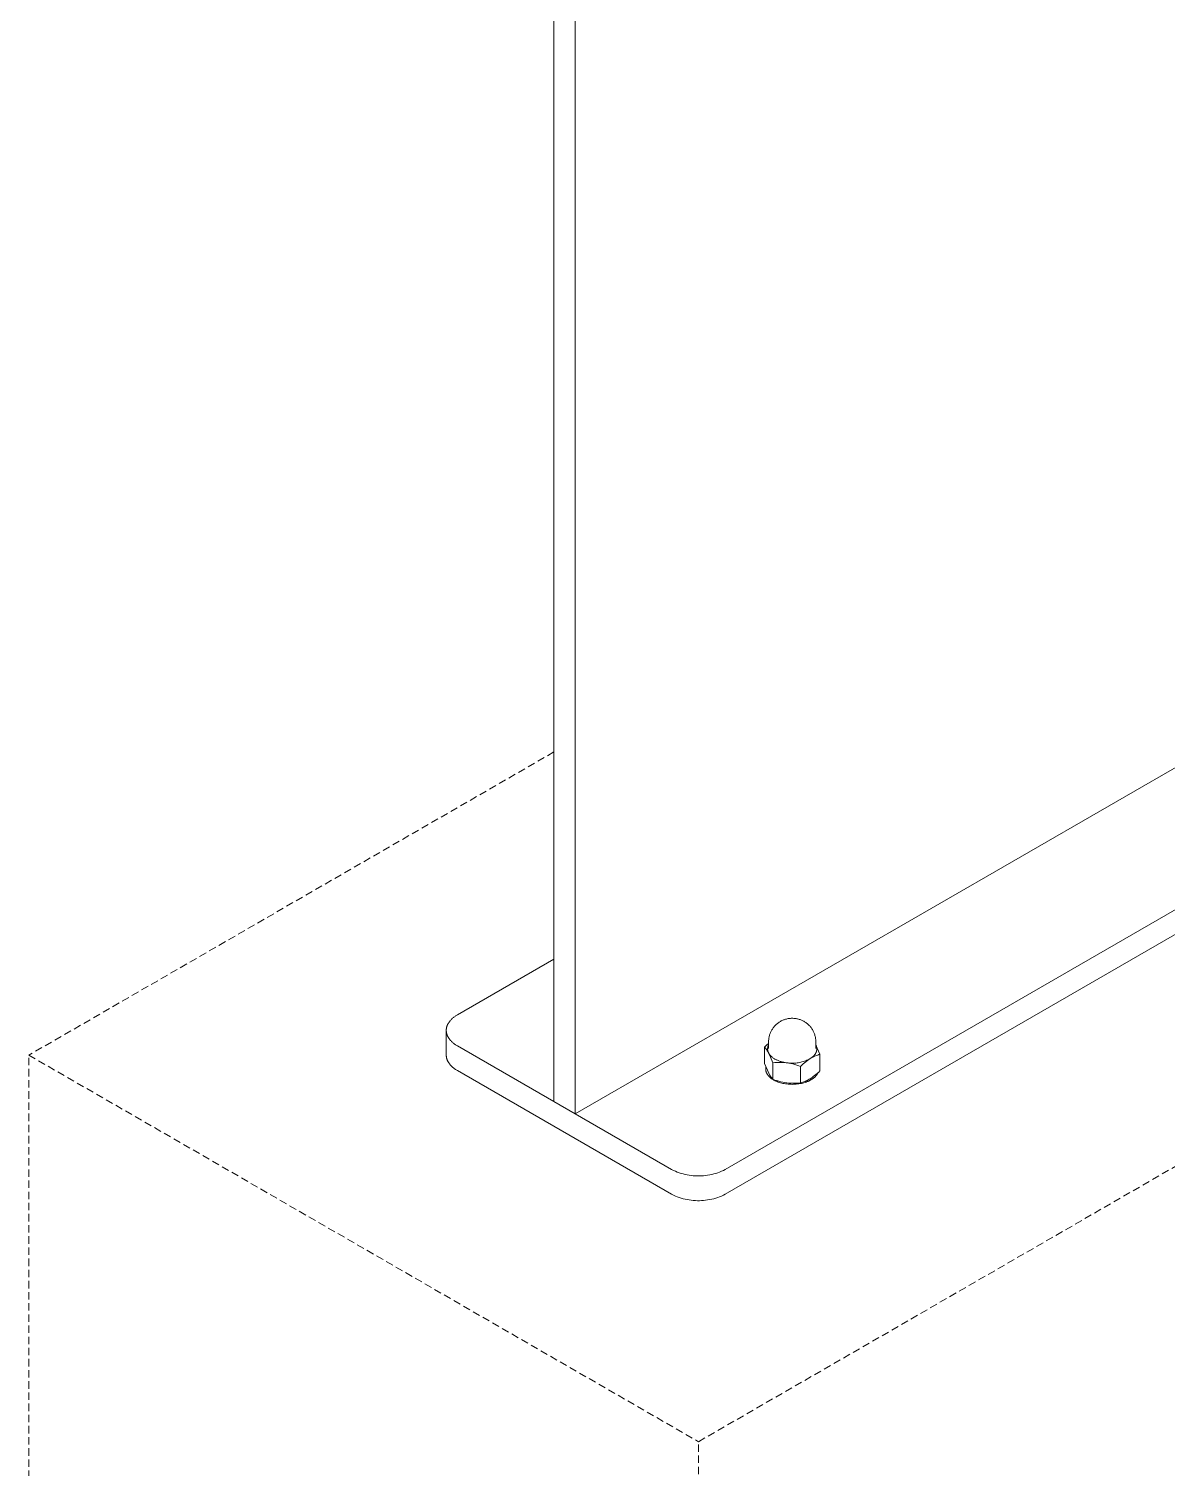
# Model space of a CAD drawing. Header units: millimetres. Extents: x -402 to 3954, y -41 to 3282.
# Drawn here: x 3565.1 to 3759.5, y 876.6 to 1122.4 of the extents above; entities that cross this region are included whole.
import ezdxf

# ---------------------------------------------------------------- set-up
doc = ezdxf.new("R2010")
doc.units = ezdxf.units.MM
doc.linetypes.add('HIDDEN', pattern=[1.905, 1.27, -0.635])
doc.layers.add('ZANO_R', color=7, linetype='Continuous', lineweight=0)
doc.layers.add('ZANO_R_przerywana', color=7, linetype='HIDDEN', lineweight=0)

msp = doc.modelspace()

# ---------------------------------------------------------------- linework, layer by layer
at = {"layer": 'ZANO_R'}
for p, q in [((3654.8, 939.2), (3654.8, 1147.31)), ((3658.46, 1145.2), (3658.46, 937.09)), ((3658.46, 937.09), (3864.3, 1055.93)), ((3684.07, 927.58), (3880.77, 1041.14)), ((3880.77, 1036.92), (3684.07, 923.36)), ((3654.8, 963.5), (3638.33, 953.99)), ((3638.03, 953.81), (3638.13, 953.87)), ((3638.13, 953.87), (3638.23, 953.93)), ((3638.23, 953.93), (3638.33, 953.99)), ((3636.43, 951.4), (3636.44, 951.45)), ((3636.43, 951.35), (3636.43, 951.4)), ((3636.44, 951.54), (3636.45, 951.59)), ((3636.44, 951.5), (3636.44, 951.54)), ((3636.44, 951.45), (3636.44, 951.5)), ((3636.45, 951.64), (3636.46, 951.69)), ((3636.45, 951.59), (3636.45, 951.64)), ((3636.46, 951.69), (3636.47, 951.74)), ((3636.47, 951.74), (3636.48, 951.78)), ((3636.48, 951.78), (3636.49, 951.83)), ((3636.49, 951.83), (3636.5, 951.88)), ((3636.5, 951.88), (3636.51, 951.93)), ((3636.51, 951.93), (3636.52, 951.97)), ((3636.52, 951.97), (3636.54, 952.02)), ((3636.54, 952.02), (3636.55, 952.07)), ((3636.55, 952.07), (3636.57, 952.12)), ((3636.57, 952.12), (3636.59, 952.16)), ((3636.59, 952.16), (3636.61, 952.21)), ((3636.61, 952.21), (3636.63, 952.26)), ((3636.63, 952.26), (3636.65, 952.3)), ((3636.65, 952.3), (3636.67, 952.35)), ((3636.67, 952.35), (3636.69, 952.39)), ((3636.69, 952.39), (3636.71, 952.44)), ((3636.71, 952.44), (3636.74, 952.48)), ((3636.74, 952.48), (3636.76, 952.53)), ((3636.76, 952.53), (3636.79, 952.57)), ((3636.79, 952.57), (3636.82, 952.62)), ((3636.82, 952.62), (3636.85, 952.66)), ((3636.85, 952.66), (3636.9, 952.75)), ((3636.9, 952.75), (3636.97, 952.83)), ((3636.97, 952.83), (3637.03, 952.92)), ((3637.03, 952.92), (3637.1, 953)), ((3637.1, 953), (3637.17, 953.08)), ((3637.17, 953.08), (3637.25, 953.16)), ((3637.25, 953.16), (3637.32, 953.24)), ((3637.32, 953.24), (3637.4, 953.32)), ((3637.4, 953.32), (3637.49, 953.39)), ((3637.49, 953.39), (3637.57, 953.47)), ((3637.57, 953.47), (3637.66, 953.54)), ((3637.66, 953.54), (3637.75, 953.61)), ((3637.75, 953.61), (3637.84, 953.68)), ((3637.84, 953.68), (3637.94, 953.74)), ((3637.94, 953.74), (3638.03, 953.81)), ((3691.98, 951.34), (3692.05, 951.46)), ((3692.05, 951.46), (3692.12, 951.57)), ((3692.12, 951.57), (3692.2, 951.69)), ((3692.2, 951.69), (3692.28, 951.8)), ((3692.28, 951.8), (3692.36, 951.91)), ((3692.36, 951.91), (3692.45, 952.01)), ((3692.45, 952.01), (3692.54, 952.12)), ((3692.54, 952.12), (3692.64, 952.22)), ((3692.64, 952.22), (3692.74, 952.31)), ((3692.74, 952.31), (3692.84, 952.4)), ((3692.84, 952.4), (3692.94, 952.49)), ((3692.94, 952.49), (3693.05, 952.58)), ((3693.05, 952.58), (3693.16, 952.66)), ((3693.16, 952.66), (3693.27, 952.74)), ((3693.27, 952.74), (3693.39, 952.81)), ((3693.39, 952.81), (3693.51, 952.88)), ((3693.51, 952.88), (3693.63, 952.95)), ((3693.63, 952.95), (3693.75, 953.01)), ((3693.75, 953.01), (3693.88, 953.07)), ((3693.88, 953.07), (3694, 953.12)), ((3694, 953.12), (3694.13, 953.17)), ((3694.13, 953.17), (3694.26, 953.22)), ((3694.26, 953.22), (3694.39, 953.26)), ((3694.39, 953.26), (3694.53, 953.29)), ((3694.53, 953.29), (3694.66, 953.32)), ((3694.66, 953.32), (3694.8, 953.35)), ((3694.8, 953.35), (3694.93, 953.37)), ((3694.93, 953.37), (3695.07, 953.39)), ((3695.07, 953.39), (3695.21, 953.4)), ((3695.21, 953.4), (3695.34, 953.41)), ((3695.34, 953.41), (3695.48, 953.41)), ((3695.48, 953.41), (3695.62, 953.41)), ((3695.62, 953.41), (3695.76, 953.4)), ((3695.76, 953.4), (3695.89, 953.39)), ((3695.89, 953.39), (3696.03, 953.38)), ((3696.03, 953.38), (3696.17, 953.36)), ((3696.17, 953.36), (3696.3, 953.33)), ((3696.3, 953.33), (3696.44, 953.3)), ((3696.44, 953.3), (3696.57, 953.27)), ((3696.57, 953.27), (3696.71, 953.23)), ((3696.71, 953.23), (3696.84, 953.19)), ((3696.84, 953.19), (3696.97, 953.14)), ((3696.97, 953.14), (3697.1, 953.09)), ((3697.1, 953.09), (3697.22, 953.03)), ((3697.22, 953.03), (3697.35, 952.97)), ((3697.35, 952.97), (3697.47, 952.9)), ((3697.47, 952.9), (3697.59, 952.83)), ((3697.59, 952.83), (3697.71, 952.76)), ((3697.71, 952.76), (3697.82, 952.68)), ((3697.82, 952.68), (3697.94, 952.6)), ((3697.94, 952.6), (3698.05, 952.52)), ((3698.05, 952.52), (3698.15, 952.43)), ((3698.15, 952.43), (3698.26, 952.34)), ((3698.26, 952.34), (3698.36, 952.24)), ((3698.36, 952.24), (3698.45, 952.14)), ((3698.45, 952.14), (3698.55, 952.04)), ((3698.55, 952.04), (3698.64, 951.93)), ((3698.64, 951.93), (3698.72, 951.82)), ((3698.72, 951.82), (3698.8, 951.71)), ((3698.8, 951.71), (3698.88, 951.6)), ((3698.88, 951.6), (3698.96, 951.48)), ((3698.96, 951.48), (3699.03, 951.36)), ((3699.03, 951.36), (3699.09, 951.24)), ((3636.43, 951.3), (3636.43, 951.35)), ((3636.43, 951.3), (3636.43, 947.12)), ((3636.44, 951.25), (3636.43, 951.3)), ((3636.44, 951.21), (3636.44, 951.25)), ((3636.44, 951.16), (3636.44, 951.21)), ((3636.45, 951.11), (3636.44, 951.16)), ((3636.45, 951.06), (3636.45, 951.11)), ((3636.46, 951.01), (3636.45, 951.06)), ((3636.47, 950.96), (3636.46, 951.01)), ((3636.48, 950.92), (3636.47, 950.96)), ((3636.49, 950.87), (3636.48, 950.92)), ((3636.5, 950.82), (3636.49, 950.87)), ((3636.51, 950.77), (3636.5, 950.82)), ((3636.52, 950.73), (3636.51, 950.77)), ((3636.54, 950.68), (3636.52, 950.73)), ((3636.55, 950.63), (3636.54, 950.68)), ((3636.57, 950.58), (3636.55, 950.63)), ((3636.59, 950.54), (3636.57, 950.58)), ((3636.61, 950.49), (3636.59, 950.54)), ((3636.63, 950.45), (3636.61, 950.49)), ((3636.65, 950.4), (3636.63, 950.45)), ((3636.67, 950.35), (3636.65, 950.4)), ((3636.69, 950.31), (3636.67, 950.35)), ((3636.71, 950.26), (3636.69, 950.31)), ((3636.74, 950.22), (3636.71, 950.26)), ((3636.76, 950.17), (3636.74, 950.22)), ((3636.79, 950.13), (3636.76, 950.17)), ((3636.82, 950.08), (3636.79, 950.13)), ((3636.85, 950.04), (3636.82, 950.08)), ((3636.9, 949.95), (3636.85, 950.04)), ((3636.97, 949.87), (3636.9, 949.95)), ((3637.03, 949.78), (3636.97, 949.87)), ((3637.1, 949.7), (3637.03, 949.78)), ((3637.17, 949.62), (3637.1, 949.7)), ((3637.25, 949.54), (3637.17, 949.62)), ((3637.32, 949.46), (3637.25, 949.54)), ((3637.4, 949.38), (3637.32, 949.46)), ((3637.49, 949.31), (3637.4, 949.38)), ((3637.57, 949.23), (3637.49, 949.31)), ((3637.66, 949.16), (3637.57, 949.23)), ((3637.75, 949.09), (3637.66, 949.16)), ((3637.84, 949.02), (3637.75, 949.09)), ((3637.94, 948.96), (3637.84, 949.02)), ((3638.03, 948.89), (3637.94, 948.96)), ((3691.46, 949.12), (3691.11, 948.81)), ((3691.46, 949.37), (3691.47, 949.51)), ((3691.46, 948.24), (3691.46, 949.37)), ((3691.47, 949.64), (3691.49, 949.78)), ((3691.47, 949.51), (3691.47, 949.64)), ((3691.49, 949.78), (3691.5, 949.92)), ((3691.5, 949.92), (3691.52, 950.05)), ((3691.52, 950.05), (3691.55, 950.19)), ((3691.55, 950.19), (3691.58, 950.32)), ((3691.58, 950.32), (3691.61, 950.45)), ((3691.61, 950.45), (3691.65, 950.58)), ((3691.65, 950.58), (3691.69, 950.71)), ((3691.69, 950.71), (3691.74, 950.84)), ((3691.74, 950.84), (3691.79, 950.97)), ((3691.79, 950.97), (3691.85, 951.09)), ((3691.85, 951.09), (3691.91, 951.22)), ((3691.91, 951.22), (3691.98, 951.34)), ((3699.09, 951.24), (3699.16, 951.11)), ((3699.16, 951.11), (3699.21, 950.99)), ((3699.21, 950.99), (3699.27, 950.86)), ((3699.27, 950.86), (3699.32, 950.73)), ((3699.32, 950.73), (3699.36, 950.6)), ((3699.36, 950.6), (3699.4, 950.47)), ((3699.4, 950.47), (3699.44, 950.33)), ((3699.44, 950.33), (3699.47, 950.2)), ((3699.47, 950.2), (3699.49, 950.06)), ((3699.49, 950.06), (3699.51, 949.92)), ((3699.51, 949.92), (3699.53, 949.78)), ((3699.53, 949.78), (3699.54, 949.65)), ((3699.54, 949.65), (3699.55, 949.51)), ((3699.55, 949.51), (3699.55, 949.37)), ((3699.55, 949.37), (3699.55, 948.24)), ((3636.43, 947.12), (3636.43, 947.08)), ((3636.43, 947.08), (3636.44, 947.03)), ((3636.44, 947.03), (3636.44, 946.98)), ((3636.44, 946.98), (3636.44, 946.93)), ((3636.44, 946.93), (3636.45, 946.88)), ((3636.45, 946.88), (3636.45, 946.83)), ((3636.45, 946.83), (3636.46, 946.79)), ((3636.46, 946.79), (3636.47, 946.74)), ((3636.47, 946.74), (3636.48, 946.69)), ((3636.48, 946.69), (3636.49, 946.64)), ((3636.49, 946.64), (3636.5, 946.6)), ((3636.5, 946.6), (3636.51, 946.55)), ((3636.51, 946.55), (3636.52, 946.5)), ((3636.52, 946.5), (3636.54, 946.45)), ((3636.54, 946.45), (3636.55, 946.41)), ((3638.13, 948.83), (3638.03, 948.89)), ((3638.23, 948.77), (3638.13, 948.83)), ((3638.33, 948.71), (3638.23, 948.77)), ((3638.33, 948.71), (3654.8, 939.2)), ((3691.11, 948.81), (3690.77, 948.49)), ((3690.77, 948.49), (3690.88, 948.37)), ((3690.77, 948.49), (3690.77, 945.67)), ((3690.88, 948.37), (3690.98, 948.25)), ((3690.98, 948.25), (3691.07, 948.13)), ((3691.07, 948.13), (3691.17, 948)), ((3691.17, 948), (3691.26, 947.87)), ((3691.26, 947.87), (3691.34, 947.73)), ((3691.3, 948.22), (3691.31, 948.27)), ((3691.3, 948.17), (3691.3, 948.22)), ((3691.3, 948.13), (3691.3, 948.17)), ((3691.31, 948.08), (3691.3, 948.13)), ((3691.31, 948.32), (3691.32, 948.37)), ((3691.31, 948.27), (3691.31, 948.32)), ((3691.31, 948.03), (3691.31, 948.08)), ((3691.32, 947.98), (3691.31, 948.03)), ((3691.32, 948.42), (3691.33, 948.47)), ((3691.32, 948.37), (3691.32, 948.42)), ((3691.33, 947.93), (3691.32, 947.98)), ((3691.33, 948.47), (3691.34, 948.52)), ((3691.33, 947.88), (3691.33, 947.93)), ((3691.35, 947.83), (3691.33, 947.88)), ((3691.34, 948.52), (3691.36, 948.57)), ((3691.34, 947.73), (3691.42, 947.6)), ((3691.36, 947.78), (3691.35, 947.83)), ((3691.36, 948.57), (3691.37, 948.62)), ((3691.37, 947.73), (3691.36, 947.78)), ((3691.37, 948.62), (3691.39, 948.66)), ((3691.39, 947.69), (3691.37, 947.73)), ((3691.39, 948.66), (3691.4, 948.71)), ((3691.41, 947.64), (3691.39, 947.69)), ((3691.4, 948.71), (3691.42, 948.76)), ((3691.43, 947.59), (3691.41, 947.64)), ((3691.42, 948.76), (3691.44, 948.8)), ((3691.42, 947.6), (3691.49, 947.46)), ((3691.45, 947.55), (3691.43, 947.59)), ((3691.44, 948.8), (3691.46, 948.85)), ((3691.47, 947.5), (3691.45, 947.55)), ((3691.49, 947.46), (3691.47, 947.5)), ((3691.49, 947.46), (3692.21, 945.81)), ((3691.51, 947.42), (3691.49, 947.46)), ((3691.53, 947.39), (3691.51, 947.42)), ((3691.56, 947.35), (3691.53, 947.39)), ((3691.58, 947.31), (3691.56, 947.35)), ((3691.6, 947.28), (3691.58, 947.31)), ((3691.63, 947.24), (3691.6, 947.28)), ((3691.66, 947.21), (3691.63, 947.24)), ((3691.68, 947.17), (3691.66, 947.21)), ((3691.71, 947.14), (3691.68, 947.17)), ((3691.74, 947.1), (3691.71, 947.14)), ((3691.77, 947.07), (3691.74, 947.1)), ((3691.8, 947.03), (3691.77, 947.07)), ((3691.84, 947), (3691.8, 947.03)), ((3691.87, 946.96), (3691.84, 947)), ((3691.91, 946.93), (3691.87, 946.96)), ((3691.94, 946.89), (3691.91, 946.93)), ((3691.98, 946.86), (3691.94, 946.89)), ((3692.02, 946.83), (3691.98, 946.86)), ((3692.1, 946.76), (3692.02, 946.83)), ((3692.18, 946.7), (3692.1, 946.76)), ((3692.27, 946.63), (3692.18, 946.7)), ((3692.36, 946.57), (3692.27, 946.63)), ((3692.46, 946.51), (3692.36, 946.57)), ((3692.55, 946.45), (3692.46, 946.51)), ((3692.66, 946.4), (3692.55, 946.45)), ((3698.35, 946.37), (3698.6, 946.53)), ((3698.6, 946.53), (3698.4, 946.43)), ((3698.6, 946.53), (3698.77, 946.64)), ((3698.68, 946.59), (3698.6, 946.53)), ((3698.77, 946.65), (3698.68, 946.59)), ((3698.77, 946.64), (3698.94, 946.74)), ((3698.85, 946.71), (3698.77, 946.65)), ((3698.93, 946.77), (3698.85, 946.71)), ((3699, 946.83), (3698.93, 946.77)), ((3698.94, 946.74), (3699.12, 946.83)), ((3699.07, 946.89), (3699, 946.83)), ((3699.11, 946.93), (3699.07, 946.89)), ((3699.14, 946.96), (3699.11, 946.93)), ((3699.12, 946.83), (3699.3, 946.92)), ((3699.18, 946.99), (3699.14, 946.96)), ((3699.21, 947.03), (3699.18, 946.99)), ((3699.24, 947.06), (3699.21, 947.03)), ((3699.27, 947.1), (3699.24, 947.06)), ((3699.3, 947.13), (3699.27, 947.1)), ((3699.33, 947.17), (3699.3, 947.13)), ((3699.3, 946.92), (3699.49, 947)), ((3699.36, 947.2), (3699.33, 947.17)), ((3699.39, 947.24), (3699.36, 947.2)), ((3699.41, 947.28), (3699.39, 947.24)), ((3699.44, 947.31), (3699.41, 947.28)), ((3699.46, 947.35), (3699.44, 947.31)), ((3699.48, 947.39), (3699.46, 947.35)), ((3699.5, 947.43), (3699.48, 947.39)), ((3699.49, 947), (3699.67, 947.07)), ((3699.53, 947.46), (3699.5, 947.43)), ((3699.55, 947.5), (3699.53, 947.46)), ((3700.24, 947.26), (3699.55, 948.85)), ((3699.55, 948.85), (3699.57, 948.81)), ((3699.56, 947.54), (3699.55, 947.5)), ((3699.58, 947.58), (3699.56, 947.54)), ((3699.57, 948.81), (3699.58, 948.78)), ((3699.58, 948.78), (3699.6, 948.74)), ((3699.6, 947.62), (3699.58, 947.58)), ((3699.6, 948.74), (3699.61, 948.7)), ((3699.61, 947.66), (3699.6, 947.62)), ((3699.61, 948.7), (3699.63, 948.67)), ((3699.63, 947.69), (3699.61, 947.66)), ((3699.63, 948.67), (3699.64, 948.63)), ((3699.64, 947.73), (3699.63, 947.69)), ((3699.64, 948.63), (3699.65, 948.59)), ((3699.65, 947.77), (3699.64, 947.73)), ((3699.65, 948.59), (3699.66, 948.55)), ((3699.66, 947.81), (3699.65, 947.77)), ((3699.66, 948.55), (3699.67, 948.51)), ((3699.67, 947.85), (3699.66, 947.81)), ((3699.67, 948.51), (3699.68, 948.48)), ((3699.68, 947.89), (3699.67, 947.85)), ((3699.67, 947.07), (3699.86, 947.14)), ((3699.68, 948.48), (3699.69, 948.44)), ((3699.69, 947.93), (3699.68, 947.89)), ((3699.69, 948.44), (3699.7, 948.4)), ((3699.7, 947.97), (3699.69, 947.93)), ((3699.7, 948.4), (3699.7, 948.36)), ((3699.7, 948.36), (3699.71, 948.32)), ((3699.71, 948.05), (3699.7, 948.01)), ((3699.7, 948.01), (3699.7, 947.97)), ((3699.71, 948.32), (3699.71, 948.28)), ((3699.71, 948.28), (3699.71, 948.24)), ((3699.71, 948.24), (3699.71, 948.2)), ((3699.71, 948.2), (3699.71, 948.17)), ((3699.71, 948.17), (3699.71, 948.13)), ((3699.71, 948.13), (3699.71, 948.09)), ((3699.71, 948.09), (3699.71, 948.05)), ((3699.86, 947.14), (3700.05, 947.2)), ((3700.05, 947.2), (3700.24, 947.26)), ((3700.24, 944.44), (3700.24, 947.26)), ((3636.55, 946.41), (3636.57, 946.36)), ((3636.57, 946.36), (3636.59, 946.31)), ((3636.59, 946.31), (3636.61, 946.27)), ((3636.61, 946.27), (3636.63, 946.22)), ((3636.63, 946.22), (3636.65, 946.17)), ((3636.65, 946.17), (3636.67, 946.13)), ((3636.67, 946.13), (3636.69, 946.08)), ((3636.69, 946.08), (3636.71, 946.04)), ((3636.71, 946.04), (3636.74, 945.99)), ((3636.74, 945.99), (3636.76, 945.95)), ((3636.76, 945.95), (3636.79, 945.9)), ((3636.79, 945.9), (3636.82, 945.86)), ((3636.82, 945.86), (3636.85, 945.81)), ((3636.85, 945.81), (3636.9, 945.73)), ((3636.9, 945.73), (3636.97, 945.64)), ((3636.97, 945.64), (3637.03, 945.56)), ((3637.03, 945.56), (3637.1, 945.47)), ((3637.1, 945.47), (3637.17, 945.39)), ((3637.17, 945.39), (3637.25, 945.31)), ((3637.25, 945.31), (3637.32, 945.23)), ((3637.32, 945.23), (3637.4, 945.16)), ((3637.4, 945.16), (3637.49, 945.08)), ((3637.49, 945.08), (3637.57, 945.01)), ((3637.57, 945.01), (3637.66, 944.94)), ((3637.66, 944.94), (3637.75, 944.87)), ((3637.75, 944.87), (3637.84, 944.8)), ((3637.84, 944.8), (3637.94, 944.73)), ((3637.94, 944.73), (3638.03, 944.67)), ((3638.03, 944.67), (3638.13, 944.6)), ((3638.13, 944.6), (3638.23, 944.54)), ((3638.23, 944.54), (3638.33, 944.48)), ((3674.92, 923.36), (3638.33, 944.48)), ((3691.49, 944.03), (3690.77, 945.67)), ((3690.98, 944.87), (3690.99, 944.91)), ((3690.98, 944.83), (3690.98, 944.87)), ((3690.98, 944.79), (3690.98, 944.83)), ((3690.98, 944.75), (3690.98, 944.79)), ((3690.98, 944.71), (3690.98, 944.75)), ((3690.98, 944.67), (3690.98, 944.71)), ((3690.98, 944.64), (3690.98, 944.67)), ((3690.99, 944.6), (3690.98, 944.64)), ((3690.99, 944.94), (3691, 944.98)), ((3690.99, 944.91), (3690.99, 944.94)), ((3690.99, 944.56), (3690.99, 944.6)), ((3691, 944.52), (3690.99, 944.56)), ((3691, 945.02), (3691.01, 945.06)), ((3691, 944.98), (3691, 945.02)), ((3691, 944.48), (3691, 944.52)), ((3691.01, 944.44), (3691, 944.48)), ((3691.02, 944.4), (3691.01, 944.44)), ((3691.03, 944.37), (3691.02, 944.4)), ((3691.04, 944.33), (3691.03, 944.37)), ((3691.05, 944.29), (3691.04, 944.33)), ((3691.06, 944.25), (3691.05, 944.29)), ((3691.07, 944.21), (3691.06, 944.25)), ((3691.09, 944.18), (3691.07, 944.21)), ((3691.1, 944.14), (3691.09, 944.18)), ((3691.12, 944.1), (3691.1, 944.14)), ((3691.14, 944.07), (3691.12, 944.1)), ((3691.15, 944.03), (3691.14, 944.07)), ((3691.17, 943.99), (3691.15, 944.03)), ((3691.19, 943.96), (3691.17, 943.99)), ((3691.57, 943.89), (3691.49, 944.03)), ((3692.21, 945.81), (3692.55, 945.85)), ((3692.21, 942.99), (3692.21, 945.81)), ((3692.55, 945.85), (3692.89, 945.87)), ((3692.76, 946.34), (3692.66, 946.4)), ((3692.87, 946.29), (3692.76, 946.34)), ((3692.98, 946.24), (3692.87, 946.29)), ((3692.89, 945.87), (3693.23, 945.88)), ((3693.09, 946.19), (3692.98, 946.24)), ((3693.21, 946.15), (3693.09, 946.19)), ((3693.33, 946.11), (3693.21, 946.15)), ((3693.23, 945.88), (3693.57, 945.88)), ((3693.45, 946.06), (3693.33, 946.11)), ((3693.57, 946.03), (3693.45, 946.06)), ((3693.69, 945.99), (3693.57, 946.03)), ((3693.57, 945.88), (3693.91, 945.87)), ((3693.82, 945.96), (3693.69, 945.99)), ((3693.94, 945.93), (3693.82, 945.96)), ((3693.91, 945.87), (3694.25, 945.85)), ((3694.07, 945.9), (3693.94, 945.93)), ((3694.2, 945.87), (3694.07, 945.9)), ((3694.33, 945.85), (3694.2, 945.87)), ((3694.25, 945.85), (3694.58, 945.81)), ((3694.45, 945.83), (3694.33, 945.85)), ((3694.58, 945.81), (3694.45, 945.83)), ((3694.58, 945.81), (3694.93, 945.76)), ((3694.8, 945.78), (3694.58, 945.81)), ((3695.02, 945.76), (3694.8, 945.78)), ((3694.93, 945.76), (3695.27, 945.69)), ((3695.24, 945.75), (3695.02, 945.76)), ((3695.45, 945.74), (3695.24, 945.75)), ((3695.27, 945.69), (3695.61, 945.62)), ((3695.67, 945.74), (3695.45, 945.74)), ((3695.61, 945.62), (3695.95, 945.53)), ((3695.89, 945.75), (3695.67, 945.74)), ((3696.11, 945.77), (3695.89, 945.75)), ((3695.95, 945.53), (3696.29, 945.43)), ((3696.33, 945.79), (3696.11, 945.77)), ((3696.29, 945.43), (3696.62, 945.32)), ((3696.54, 945.82), (3696.33, 945.79)), ((3696.76, 945.86), (3696.54, 945.82)), ((3696.62, 945.32), (3696.95, 945.2)), ((3696.97, 945.91), (3696.76, 945.86)), ((3696.95, 945.2), (3697.17, 945.41)), ((3696.95, 942.38), (3696.95, 945.2)), ((3697.18, 945.96), (3696.97, 945.91)), ((3697.17, 945.41), (3697.39, 945.61)), ((3697.39, 946.02), (3697.18, 945.96)), ((3697.6, 946.09), (3697.39, 946.02)), ((3697.39, 945.61), (3697.62, 945.81)), ((3697.81, 946.17), (3697.6, 946.09)), ((3697.62, 945.81), (3697.86, 946)), ((3698.01, 946.25), (3697.81, 946.17)), ((3697.86, 946), (3698.1, 946.19)), ((3698.21, 946.34), (3698.01, 946.25)), ((3698.1, 946.19), (3698.35, 946.37)), ((3698.4, 946.43), (3698.21, 946.34)), ((3699.8, 944.02), (3699.57, 943.82)), ((3700.03, 944.23), (3699.8, 944.02)), ((3699.86, 944.02), (3699.84, 943.98)), ((3699.88, 944.07), (3699.86, 944.02)), ((3699.9, 944.11), (3699.88, 944.07)), ((3700.24, 944.44), (3700.03, 944.23)), ((3691.21, 943.92), (3691.19, 943.96)), ((3691.23, 943.89), (3691.21, 943.92)), ((3691.26, 943.85), (3691.23, 943.89)), ((3691.28, 943.81), (3691.26, 943.85)), ((3691.3, 943.78), (3691.28, 943.81)), ((3691.33, 943.75), (3691.3, 943.78)), ((3691.35, 943.71), (3691.33, 943.75)), ((3691.38, 943.68), (3691.35, 943.71)), ((3691.4, 943.64), (3691.38, 943.68)), ((3691.43, 943.61), (3691.4, 943.64)), ((3691.46, 943.58), (3691.43, 943.61)), ((3691.52, 943.51), (3691.46, 943.58)), ((3691.58, 943.45), (3691.52, 943.51)), ((3691.65, 943.75), (3691.57, 943.89)), ((3691.64, 943.39), (3691.58, 943.45)), ((3691.71, 943.33), (3691.64, 943.39)), ((3691.73, 943.62), (3691.65, 943.75)), ((3691.78, 943.27), (3691.71, 943.33)), ((3691.82, 943.49), (3691.73, 943.62)), ((3691.85, 943.21), (3691.78, 943.27)), ((3691.91, 943.36), (3691.82, 943.49)), ((3691.92, 943.15), (3691.85, 943.21)), ((3692.01, 943.23), (3691.91, 943.36)), ((3691.99, 943.1), (3691.92, 943.15)), ((3692.07, 943.05), (3691.99, 943.1)), ((3692.11, 943.11), (3692.01, 943.23)), ((3692.15, 943), (3692.07, 943.05)), ((3692.21, 942.99), (3692.11, 943.11)), ((3692.23, 942.95), (3692.15, 943)), ((3692.54, 942.87), (3692.21, 942.99)), ((3692.31, 942.9), (3692.23, 942.95)), ((3692.27, 942.92), (3692.27, 942.97)), ((3692.31, 942.9), (3692.37, 942.94)), ((3692.38, 942.86), (3692.31, 942.9)), ((3692.45, 942.82), (3692.38, 942.86)), ((3692.53, 942.78), (3692.45, 942.82)), ((3692.61, 942.74), (3692.53, 942.78)), ((3692.88, 942.76), (3692.54, 942.87)), ((3692.69, 942.7), (3692.61, 942.74)), ((3692.77, 942.67), (3692.69, 942.7)), ((3692.86, 942.63), (3692.77, 942.67)), ((3692.94, 942.59), (3692.86, 942.63)), ((3693.21, 942.66), (3692.88, 942.76)), ((3693.12, 942.53), (3692.94, 942.59)), ((3693.31, 942.46), (3693.12, 942.53)), ((3693.55, 942.58), (3693.21, 942.66)), ((3693.51, 942.4), (3693.31, 942.46)), ((3693.71, 942.35), (3693.51, 942.4)), ((3693.89, 942.5), (3693.55, 942.58)), ((3693.92, 942.3), (3693.71, 942.35)), ((3694.24, 942.43), (3693.89, 942.5)), ((3694.13, 942.26), (3693.92, 942.3)), ((3694.36, 942.22), (3694.13, 942.26)), ((3694.58, 942.38), (3694.24, 942.43)), ((3694.58, 942.19), (3694.36, 942.22)), ((3694.92, 942.34), (3694.58, 942.38)), ((3694.81, 942.16), (3694.58, 942.19)), ((3695.04, 942.15), (3694.81, 942.16)), ((3695.26, 942.32), (3694.92, 942.34)), ((3695.27, 942.14), (3695.04, 942.15)), ((3695.6, 942.31), (3695.26, 942.32)), ((3695.51, 942.13), (3695.27, 942.14)), ((3695.74, 942.14), (3695.51, 942.13)), ((3695.94, 942.31), (3695.6, 942.31)), ((3695.98, 942.15), (3695.74, 942.14)), ((3696.28, 942.32), (3695.94, 942.31)), ((3696.21, 942.16), (3695.98, 942.15)), ((3696.44, 942.19), (3696.21, 942.16)), ((3696.61, 942.34), (3696.28, 942.32)), ((3696.66, 942.22), (3696.44, 942.19)), ((3696.95, 942.38), (3696.61, 942.34)), ((3696.88, 942.26), (3696.66, 942.22)), ((3697.1, 942.3), (3696.88, 942.26)), ((3697.14, 942.43), (3696.95, 942.38)), ((3697.31, 942.35), (3697.1, 942.3)), ((3697.33, 942.5), (3697.14, 942.43)), ((3697.51, 942.4), (3697.31, 942.35)), ((3697.52, 942.56), (3697.33, 942.5)), ((3697.71, 942.46), (3697.51, 942.4)), ((3697.71, 942.64), (3697.52, 942.56)), ((3697.89, 942.72), (3697.71, 942.64)), ((3697.89, 942.53), (3697.71, 942.46)), ((3698.07, 942.81), (3697.89, 942.72)), ((3698.07, 942.59), (3697.89, 942.53)), ((3698.25, 942.9), (3698.07, 942.81)), ((3698.16, 942.63), (3698.07, 942.59)), ((3698.25, 942.67), (3698.16, 942.63)), ((3698.43, 943), (3698.25, 942.9)), ((3698.33, 942.7), (3698.25, 942.67)), ((3698.41, 942.74), (3698.33, 942.7)), ((3698.49, 942.78), (3698.41, 942.74)), ((3698.6, 943.1), (3698.43, 943)), ((3698.48, 943.03), (3698.71, 942.9)), ((3698.56, 942.82), (3698.49, 942.78)), ((3698.64, 942.86), (3698.56, 942.82)), ((3698.85, 943.27), (3698.6, 943.1)), ((3698.71, 942.9), (3698.64, 942.86)), ((3698.81, 942.96), (3698.71, 942.9)), ((3698.74, 943.19), (3698.74, 942.92)), ((3698.91, 943.02), (3698.81, 942.96)), ((3699.1, 943.45), (3698.85, 943.27)), ((3699, 943.08), (3698.91, 943.02)), ((3699.09, 943.15), (3699, 943.08)), ((3699.18, 943.22), (3699.09, 943.15)), ((3699.34, 943.63), (3699.1, 943.45)), ((3699.27, 943.29), (3699.18, 943.22)), ((3699.31, 943.32), (3699.27, 943.29)), ((3699.35, 943.36), (3699.31, 943.32)), ((3699.57, 943.82), (3699.34, 943.63)), ((3699.39, 943.4), (3699.35, 943.36)), ((3699.43, 943.44), (3699.39, 943.4)), ((3699.46, 943.48), (3699.43, 943.44)), ((3699.5, 943.52), (3699.46, 943.48)), ((3699.54, 943.55), (3699.5, 943.52)), ((3699.57, 943.6), (3699.54, 943.55)), ((3699.61, 943.64), (3699.57, 943.6)), ((3699.64, 943.68), (3699.61, 943.64)), ((3699.67, 943.72), (3699.64, 943.68)), ((3699.7, 943.76), (3699.67, 943.72)), ((3699.73, 943.8), (3699.7, 943.76)), ((3699.76, 943.85), (3699.73, 943.8)), ((3699.79, 943.89), (3699.76, 943.85)), ((3699.81, 943.93), (3699.79, 943.89)), ((3699.84, 943.98), (3699.81, 943.93)), ((3654.8, 939.2), (3658.46, 937.09)), ((3658.46, 937.09), (3674.92, 927.58)), ((3675.24, 927.43), (3674.92, 927.58)), ((3675.56, 927.28), (3675.24, 927.43)), ((3675.89, 927.15), (3675.56, 927.28)), ((3676.22, 927.03), (3675.89, 927.15)), ((3676.55, 926.93), (3676.22, 927.03)), ((3676.89, 926.83), (3676.55, 926.93)), ((3677.23, 926.74), (3676.89, 926.83)), ((3682.11, 926.83), (3681.76, 926.74)), ((3682.44, 926.93), (3682.11, 926.83)), ((3682.78, 927.03), (3682.44, 926.93)), ((3683.11, 927.15), (3682.78, 927.03)), ((3683.43, 927.28), (3683.11, 927.15)), ((3683.76, 927.43), (3683.43, 927.28)), ((3684.07, 927.58), (3683.76, 927.43)), ((3677.58, 926.67), (3677.23, 926.74)), ((3677.92, 926.61), (3677.58, 926.67)), ((3678.27, 926.56), (3677.92, 926.61)), ((3678.62, 926.53), (3678.27, 926.56)), ((3678.97, 926.5), (3678.62, 926.53)), ((3679.32, 926.49), (3678.97, 926.5)), ((3679.67, 926.49), (3679.32, 926.49)), ((3680.02, 926.5), (3679.67, 926.49)), ((3680.38, 926.53), (3680.02, 926.5)), ((3680.73, 926.56), (3680.38, 926.53)), ((3681.07, 926.61), (3680.73, 926.56)), ((3681.42, 926.67), (3681.07, 926.61)), ((3681.76, 926.74), (3681.42, 926.67)), ((3675.24, 923.2), (3674.92, 923.36)), ((3675.56, 923.06), (3675.24, 923.2)), ((3675.89, 922.93), (3675.56, 923.06)), ((3676.22, 922.81), (3675.89, 922.93)), ((3676.55, 922.7), (3676.22, 922.81)), ((3676.89, 922.6), (3676.55, 922.7)), ((3677.23, 922.52), (3676.89, 922.6)), ((3677.58, 922.45), (3677.23, 922.52)), ((3677.92, 922.38), (3677.58, 922.45)), ((3678.27, 922.34), (3677.92, 922.38)), ((3678.62, 922.3), (3678.27, 922.34)), ((3678.97, 922.28), (3678.62, 922.3)), ((3679.32, 922.26), (3678.97, 922.28)), ((3679.67, 922.26), (3679.32, 922.26)), ((3680.02, 922.28), (3679.67, 922.26)), ((3680.38, 922.3), (3680.02, 922.28)), ((3680.73, 922.34), (3680.38, 922.3)), ((3681.07, 922.38), (3680.73, 922.34)), ((3681.42, 922.45), (3681.07, 922.38)), ((3681.76, 922.52), (3681.42, 922.45)), ((3682.11, 922.6), (3681.76, 922.52)), ((3682.44, 922.7), (3682.11, 922.6)), ((3682.78, 922.81), (3682.44, 922.7)), ((3683.11, 922.93), (3682.78, 922.81)), ((3683.43, 923.06), (3683.11, 922.93)), ((3683.76, 923.2), (3683.43, 923.06)), ((3684.07, 923.36), (3683.76, 923.2))]:
    msp.add_line(p, q, dxfattribs=at)
at = {"layer": 'ZANO_R_przerywana'}
for p, q in [((3679.5, 881.1), (3953.96, 1039.56)), ((3654.8, 998.89), (3565.14, 947.12)), ((3565.14, 735.84), (3565.14, 947.12)), ((3565.14, 947.12), (3679.5, 881.1)), ((3679.5, 669.82), (3679.5, 881.1))]:
    msp.add_line(p, q, dxfattribs=at)

doc.saveas('drawing.dxf')
